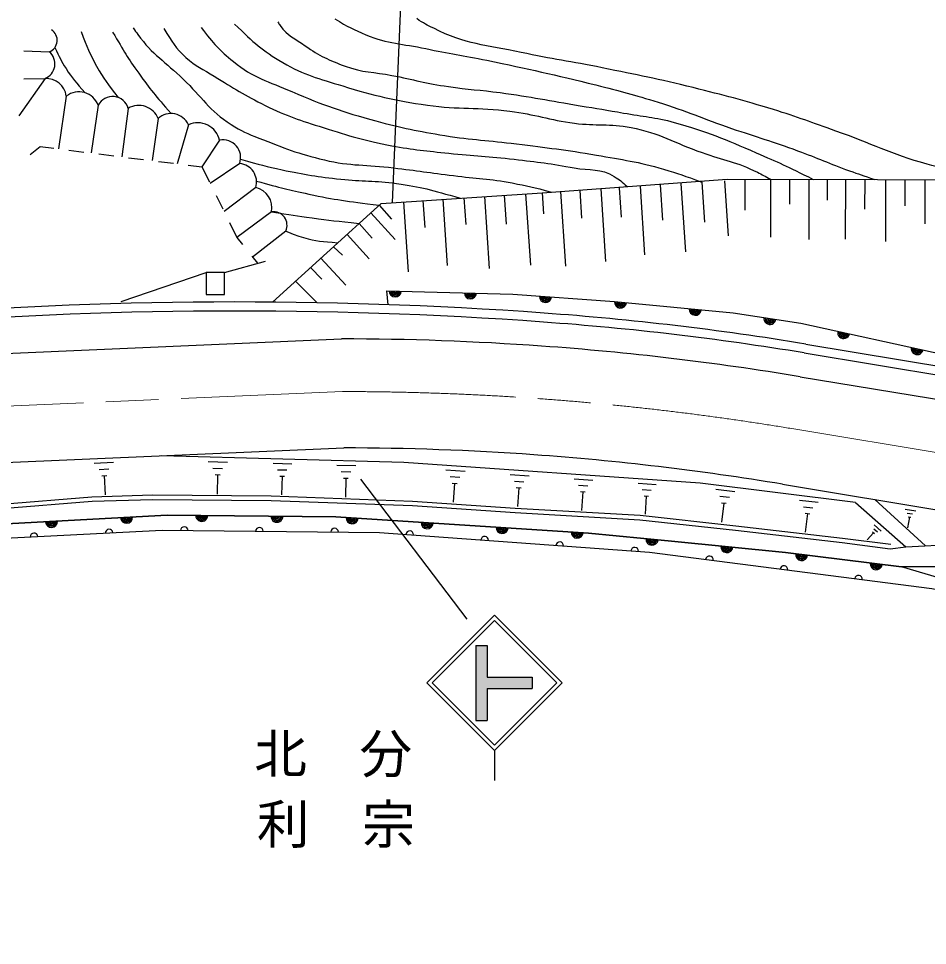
# Model space of a CAD drawing. Units: millimetres, scale not verified. Extents: x 40000 to 680000, y 20000 to 380000.
# Drawn here: x 275714 to 336152, y 262156 to 323824 of the extents above; entities that cross this region are included whole.
import ezdxf
from ezdxf.enums import TextEntityAlignment as Align

# ---------------------------------------------------------------- set-up
doc = ezdxf.new("R2010")
doc.units = ezdxf.units.MM
doc.header["$LTSCALE"] = 1000
doc.linetypes.add('CHAIN', pattern=[18.5, 12, -1.5, 3.5, -1.5])
for name, color, linetype, lineweight in [('S-BGD', 7, 'Continuous', 25), ('S-BMK', 2, 'CHAIN', 13), ('S-STR-STRC', 7, 'Continuous', 25)]:
    doc.layers.add(name, color=color, linetype=linetype, lineweight=lineweight)
doc.styles.add('ＭＳ ゴシック', font='')
doc.styles.get('ＭＳ ゴシック').set_extended_font_data('MS Gothic')

msp = doc.modelspace()

# ---------------------------------------------------------------- hatches: boundary and pattern name
at = {"layer": 'S-STR-STRC'}
msp.add_hatch(color=256, dxfattribs=at).paths.add_polyline_path([(306120, 282120), (306870, 282120), (306870, 279995), (309870, 279995), (309870, 279245), (306870, 279245), (306870, 277120), (306120, 277120)])

# ---------------------------------------------------------------- linework, layer by layer
at = {"layer": 'S-BGD'}
for p, q in [((276056, 321675), (277760, 321605)), ((277482, 319831), (275726, 317345)), ((276073, 319814), (277482, 319831)), ((278890, 318666), (278372, 315155)), ((281012, 318058), (280533, 314882)), ((283012, 317849), (282585, 314623)), ((284994, 317171), (284602, 314369)), ((287011, 316753), (286267, 314159)), ((276487, 314776), (277162, 315308)), ((277162, 315308), (278070, 315193)), ((289081, 315727), (287908, 313952)), ((279062, 315068), (280055, 314943)), ((281047, 314818), (282039, 314692)), ((283031, 314567), (284023, 314442)), ((285015, 314317), (286007, 314191)), ((286999, 314066), (287908, 313952)), ((287908, 313952), (288404, 312949)), ((290420, 314180), (288453, 312849)), ((317039, 312662), (317338, 308113)), ((318375, 312750), (318529, 310412)), ((319755, 312841), (320054, 308292)), ((321142, 312932), (321316, 310277)), ((322657, 313032), (322898, 309371)), ((324015, 313131), (324011, 311077)), ((325719, 313128), (325712, 309269)), ((326971, 313126), (326968, 311477)), ((328275, 313123), (328268, 309130)), ((329475, 313121), (329473, 311738)), ((330692, 313119), (330685, 309147)), ((331979, 313116), (331976, 311147)), ((333370, 313114), (333363, 308991)), ((334648, 313111), (334645, 311373)), ((335987, 313109), (335982, 310156)), ((288847, 312052), (289291, 311156)), ((291485, 312584), (289380, 310976)), ((308012, 312068), (308139, 310140)), ((309434, 312161), (309747, 307408)), ((310528, 312233), (310619, 310838)), ((311748, 312314), (312074, 307354)), ((313033, 312398), (313156, 310533)), ((314429, 312490), (314747, 307664)), ((315650, 312571), (315780, 310602)), ((301319, 311627), (301625, 306974)), ((302604, 311711), (302721, 309923)), ((303924, 311798), (304214, 307400)), ((305330, 311891), (305446, 310122)), ((306695, 311981), (307011, 307186)), ((292540, 310961), (290230, 309256)), ((299143, 310902), (300752, 309131)), ((299691, 311400), (300524, 310483)), ((289734, 310259), (290230, 309256)), ((298356, 310188), (299235, 309221)), ((293479, 309686), (291272, 307958)), ((290230, 309256), (290605, 308789)), ((297558, 309463), (299030, 307841)), ((297252, 308073), (296647, 308635)), ((291231, 308009), (291606, 307541)), ((297479, 306091), (295815, 307880)), ((289400, 306924), (292135, 307689)), ((295879, 306491), (295123, 307252)), ((282536, 304988), (288190, 306920)), ((295566, 304914), (294130, 306350)), ((267060, 301213), (297185, 302507)), ((327958, 301575), (352576, 297499)), ((328056, 302167), (352674, 298091)), ((327697, 299996), (352333, 295918)), ((267533, 293976), (297339, 295257)), ((280739, 294243), (282021, 294299)), ((288331, 294352), (289618, 294316)), ((292636, 294232), (293884, 294197)), ((281078, 293830), (281719, 293857)), ((288641, 293914), (289284, 293896)), ((292937, 293807), (293560, 293790)), ((296872, 294114), (298140, 294078)), ((297177, 293682), (297811, 293665)), ((304137, 293794), (305403, 293706)), ((281256, 293409), (281577, 293423)), ((281417, 293416), (281472, 292134)), ((288790, 293481), (289112, 293472)), ((288951, 293476), (288915, 292190)), ((293081, 293387), (293393, 293379)), ((293237, 293383), (293202, 292136)), ((297324, 293255), (297641, 293247)), ((297482, 293251), (297447, 291983)), ((304424, 293350), (305057, 293306)), ((308398, 293498), (309661, 293410)), ((308685, 293055), (309316, 293011)), ((312669, 293201), (313902, 293116)), ((304553, 292916), (304870, 292894)), ((304711, 292905), (304623, 291638)), ((308813, 292623), (309129, 292601)), ((308971, 292612), (308883, 291349)), ((312949, 292769), (313565, 292726)), ((313074, 292347), (313383, 292326)), ((313229, 292336), (313143, 291103)), ((316905, 292907), (318118, 292823)), ((317180, 292482), (317787, 292440)), ((322085, 292514), (323350, 292356)), ((326513, 292844), (351207, 288755)), ((317304, 292067), (317607, 292046)), ((317456, 292056), (317371, 290843)), ((322349, 292053), (322981, 291973)), ((327652, 291792), (328892, 291637)), ((336022, 288750), (332657, 291826)), ((322454, 291611), (322771, 291572)), ((322612, 291591), (322454, 290326)), ((327910, 291340), (328530, 291263)), ((331358, 291631), (334721, 288679)), ((334675, 291188), (335383, 291071)), ((328013, 290907), (328323, 290869)), ((328168, 290888), (328013, 289648)), ((334813, 290923), (335167, 290864)), ((334951, 290658), (334834, 289950)), ((334863, 290672), (335040, 290643)), ((332582, 289875), (332821, 289666)), ((332603, 290140), (333081, 289720)), ((332562, 289611), (332142, 289133)), ((332502, 289664), (332622, 289559)), ((345839, 284004), (334437, 287337))]:
    msp.add_line(p, q, dxfattribs=at)
for points in [[(292593, 304955), (299833, 311529), (310528, 312233), (322839, 313133), (342828, 313096), (352613, 302379)], [(300285, 304785), (300196, 305717), (308579, 305492), (315335, 304996), (323238, 304240), (327725, 303561), (337246, 301475), (339854, 301083), (346297, 300170), (352191, 299590)], [(300285, 304785), (300196, 305717), (308579, 305492), (315335, 304996), (323238, 304240), (327725, 303561), (337246, 301475), (339854, 301083), (346297, 300170), (352191, 299590)], [(331358, 291631), (321044, 292920), (301324, 294290), (285249, 294738)], [(274584, 291515), (280590, 292008), (284619, 292125), (292517, 292060), (301917, 291723), (308747, 291257), (317056, 290777), (323412, 290076), (330513, 289260), (333715, 288845)], [(274609, 291216), (280606, 291708), (284622, 291825), (292510, 291760), (301902, 291423), (308728, 290957), (317031, 290478), (323379, 289778), (330477, 288962), (333677, 288548)], [(404630, 262156), (381338, 272088), (381046, 272651), (361968, 280374), (347938, 285376), (341613, 287402), (334437, 287337), (326715, 288296), (319137, 289057), (313607, 289595), (296802, 290672), (285590, 290788), (274486, 290176), (265888, 289390), (253234, 286995), (244695, 284685), (235737, 281382), (223686, 276073)], [(223686, 276073), (235737, 281382), (244695, 284685), (253234, 286995), (265888, 289390), (274486, 290176), (285590, 290788), (296802, 290672), (313607, 289595), (319137, 289057), (326715, 288296), (334437, 287337), (341613, 287402), (347938, 285376), (361968, 280374), (381046, 272651), (381338, 272088), (404630, 262156)], [(215705, 270293), (222162, 274159), (230323, 277760), (236175, 280393), (242761, 282803), (250650, 285192), (259685, 287369), (270867, 289049), (285265, 289778), (299721, 289632), (317675, 288321), (336444, 285902), (345839, 284004)], [(333677, 288548), (334721, 288679), (338063, 288861), (341159, 288731)]]:
    msp.add_lwpolyline(points, dxfattribs=at)
msp.add_lwpolyline([(288190, 306920), (288195, 305467), (289405, 305471), (289400, 306924)], close=True, dxfattribs=at)
for centre, radius, start, end in [((277460, 322373), 824, 291.31523, 57.00451), ((277082, 320803), 1050, 292.35432, 49.81582), ((277532, 318458), 1374, 8.72679, 92.08079), ((279723, 317566), 1380, 20.86977, 127.11542), ((281970, 317551), 1084, 15.95811, 152.12763), ((283716, 316671), 1372, 21.35276, 120.87507), ((285851, 316229), 1273, 24.3253, 132.29596), ((287629, 315399), 1489, 12.7486, 114.50712), ((289304, 314568), 1181, 340.82683, 100.90383), ((290306, 312951), 1234, 342.74358, 84.70858), ((291188, 311237), 1379, 348.45617, 77.59157), ((292673, 310076), 895, 334.15993, 98.57323), ((300760, 305701), 400, 178.46268, 358.46268), ((300760, 305701), 320, 178.46268, 358.46268), ((300760, 305701), 240, 178.46268, 358.46268), ((300760, 305701), 160, 178.46268, 358.46268), ((300760, 305701), 100, 178.46268, 358.46268), ((305759, 305567), 400, 178.46268, 358.46268), ((305759, 305567), 320, 178.46268, 358.46268), ((305759, 305567), 240, 178.46268, 358.46268), ((305759, 305567), 160, 178.46268, 358.46268), ((305759, 305567), 100, 178.46268, 358.46268), ((310752, 305332), 400, 175.80435, 355.80435), ((310752, 305332), 320, 175.80435, 355.80435), ((310752, 305332), 240, 175.80435, 355.80435), ((310752, 305332), 160, 175.80435, 355.80435), ((310752, 305332), 100, 175.80435, 355.80435), ((290178, 21248), 283718, 85.86114, 94.73941), ((315738, 304957), 400, 174.5329, 354.5329), ((315738, 304957), 320, 174.5329, 354.5329), ((315738, 304957), 240, 174.5329, 354.5329), ((315738, 304957), 160, 174.5329, 354.5329), ((315738, 304957), 100, 174.5329, 354.5329), ((290178, 21248), 283118, 85.86114, 94.72867), ((297157, 115534), 189173, 80.59929, 85.90834), ((320715, 304481), 400, 174.5329, 354.5329), ((320715, 304481), 320, 174.5329, 354.5329), ((320715, 304481), 240, 174.5329, 354.5329), ((320715, 304481), 160, 174.5329, 354.5329), ((320715, 304481), 100, 174.5329, 354.5329), ((297157, 115534), 188573, 80.59929, 85.90834), ((325676, 303871), 400, 171.40409, 351.40409), ((325676, 303871), 320, 171.40409, 351.40409), ((325676, 303871), 240, 171.40409, 351.40409), ((325676, 303871), 160, 171.40409, 351.40409), ((325676, 303871), 100, 171.40409, 351.40409), ((330584, 302935), 400, 167.63751, 347.63751), ((330584, 302935), 320, 167.63751, 347.63751), ((330584, 302935), 240, 167.63751, 347.63751), ((330584, 302935), 160, 167.63751, 347.63751), ((330584, 302935), 100, 167.63751, 347.63751), ((297157, 115534), 186973, 85.90834, 89.9914), ((297157, 115534), 186973, 80.59929, 85.90834), ((335469, 301864), 400, 167.63751, 347.63751), ((335469, 301864), 320, 167.63751, 347.63751), ((335469, 301864), 240, 167.63751, 347.63751), ((335469, 301864), 160, 167.63751, 347.63751), ((335469, 301864), 100, 167.63751, 347.63751), ((297157, 115534), 179723, 85.90834, 89.94207), ((297157, 115534), 179723, 80.59929, 85.90834), ((282898, 290640), 400, 183.15484, 3.15484), ((282898, 290640), 320, 183.15484, 3.15484), ((282898, 290640), 240, 183.15484, 3.15484), ((282898, 290640), 160, 183.15484, 3.15484), ((282898, 290640), 100, 183.15484, 3.15484), ((287894, 290765), 400, 179.40422, 359.40422), ((287894, 290765), 320, 179.40422, 359.40422), ((287894, 290765), 240, 179.40422, 359.40422), ((287894, 290765), 160, 179.40422, 359.40422), ((287894, 290765), 100, 179.40422, 359.40422), ((292894, 290713), 400, 179.40422, 359.40422), ((292894, 290713), 320, 179.40422, 359.40422), ((292894, 290713), 240, 179.40422, 359.40422), ((292894, 290713), 160, 179.40422, 359.40422), ((292894, 290713), 100, 179.40422, 359.40422), ((297891, 290602), 400, 176.33244, 356.33244), ((297891, 290602), 320, 176.33244, 356.33244), ((297891, 290602), 240, 176.33244, 356.33244), ((297891, 290602), 160, 176.33244, 356.33244), ((297891, 290602), 100, 176.33244, 356.33244), ((277906, 290365), 400, 183.15484, 3.15484), ((277906, 290365), 320, 183.15484, 3.15484), ((277906, 290365), 240, 183.15484, 3.15484), ((277906, 290365), 160, 183.15484, 3.15484), ((277906, 290365), 100, 183.15484, 3.15484), ((281737, 289599), 250, 2.89711, 182.89711), ((286732, 289763), 250, 359.42244, 179.42244), ((291732, 289713), 250, 359.42244, 179.42244), ((296732, 289662), 250, 359.42244, 179.42244), ((302881, 290282), 400, 176.33244, 356.33244), ((302881, 290282), 320, 176.33244, 356.33244), ((302881, 290282), 240, 176.33244, 356.33244), ((302881, 290282), 160, 176.33244, 356.33244), ((302881, 290282), 100, 176.33244, 356.33244), ((307871, 289962), 400, 176.33244, 356.33244), ((307871, 289962), 320, 176.33244, 356.33244), ((307871, 289962), 240, 176.33244, 356.33244), ((307871, 289962), 160, 176.33244, 356.33244), ((307871, 289962), 100, 176.33244, 356.33244), ((276743, 289347), 250, 2.89711, 182.89711), ((301726, 289486), 250, 355.82185, 175.82185), ((306713, 289122), 250, 355.82185, 175.82185), ((312861, 289643), 400, 176.33244, 356.33244), ((312861, 289643), 320, 176.33244, 356.33244), ((312861, 289643), 240, 176.33244, 356.33244), ((312861, 289643), 160, 176.33244, 356.33244), ((312861, 289643), 100, 176.33244, 356.33244), ((317839, 289183), 400, 174.44226, 354.44226), ((311700, 288757), 250, 355.82185, 175.82185), ((316686, 288393), 250, 355.82185, 175.82185), ((317839, 289183), 320, 174.44226, 354.44226), ((317839, 289183), 240, 174.44226, 354.44226), ((317839, 289183), 160, 174.44226, 354.44226), ((317839, 289183), 100, 174.44226, 354.44226), ((322814, 288687), 400, 174.26516, 354.26516), ((322814, 288687), 320, 174.26516, 354.26516), ((322814, 288687), 240, 174.26516, 354.26516), ((322814, 288687), 160, 174.26516, 354.26516), ((322814, 288687), 100, 174.26516, 354.26516), ((321651, 287808), 250, 352.65609, 172.65609), ((327787, 288163), 400, 172.9233, 352.9233), ((327787, 288163), 320, 172.9233, 352.9233), ((327787, 288163), 240, 172.9233, 352.9233), ((327787, 288163), 160, 172.9233, 352.9233), ((327787, 288163), 100, 172.9233, 352.9233), ((326610, 287169), 250, 352.65609, 172.65609), ((332749, 287547), 400, 172.9233, 352.9233), ((332749, 287547), 320, 172.9233, 352.9233), ((332749, 287547), 240, 172.9233, 352.9233), ((332749, 287547), 160, 172.9233, 352.9233), ((332749, 287547), 100, 172.9233, 352.9233), ((331569, 286530), 250, 352.65609, 172.65609)]:
    msp.add_arc(centre, radius, start, end, dxfattribs=at)
for points, knots in [([(296741, 323807), (297640, 323252), (297977, 323094), (298816, 322741), (300285, 322122), (301235, 322163), (302793, 321825), (304370, 321483), (305270, 321375), (306850, 321048), (309697, 320460), (311285, 320098), (314108, 319402), (315736, 319001), (316643, 318750), (318246, 318254), (320180, 317657), (321215, 317179), (323127, 316515), (324838, 315921), (325821, 315657), (327521, 315032), (328872, 314534), (329601, 314181), (330958, 313698), (331617, 313464), (331832, 313386), (332650, 313115)], [0, 0, 0, 0, 1, 1, 1, 2, 2, 2, 3, 3, 3, 4, 4, 4, 5, 5, 5, 6, 6, 6, 7, 7, 7, 8, 8, 8, 9, 9, 9, 9]), ([(340422, 313101), (338387, 313512), (337791, 313661), (336134, 314131), (333707, 314819), (332445, 315503), (330065, 316339), (328446, 316909), (327551, 317264), (325909, 317765), (323842, 318397), (322670, 318708), (320571, 319226), (318222, 319806), (316890, 320065), (314519, 320548), (312419, 320975), (311222, 321115), (309128, 321574), (306830, 322077), (305407, 322085), (303320, 323173), (302870, 323408), (302677, 323486), (302190, 323817)], [0, 0, 0, 0, 1, 1, 1, 2, 2, 2, 3, 3, 3, 4, 4, 4, 5, 5, 5, 6, 6, 6, 7, 7, 7, 8, 8, 8, 8]), ([(283341, 323205), (283472, 322988), (283528, 322927), (283654, 322753), (284619, 321418), (285479, 320943), (286662, 319797), (287894, 318603), (288405, 317704), (289844, 316771), (290520, 316333), (290947, 316162), (291696, 315867), (293366, 315209), (294309, 314831), (296055, 314417), (297813, 314001), (298856, 314111), (300649, 313891), (302208, 313700), (303079, 313570), (304637, 313370), (306162, 313174), (307034, 313174), (308544, 312883), (309571, 312685), (309932, 312605), (311155, 312279)], [0, 0, 0, 0, 1, 1, 1, 2, 2, 2, 3, 3, 3, 4, 4, 4, 5, 5, 5, 6, 6, 6, 7, 7, 7, 8, 8, 8, 9, 9, 9, 9]), ([(285385, 323156), (285935, 322240), (286149, 321864), (286846, 321225), (287494, 320633), (287976, 320451), (288724, 319991), (290025, 319191), (290745, 318719), (292115, 318043), (293563, 317329), (294437, 317056), (295975, 316565), (297729, 316005), (298724, 315712), (300531, 315365), (301999, 315084), (302838, 315025), (304322, 314861), (306017, 314673), (306977, 314663), (308670, 314461), (310237, 314274), (311118, 314179), (312669, 313887), (313714, 313691), (314432, 313882), (315330, 313313), (315685, 313088), (315857, 312980), (316175, 312646)], [0, 0, 0, 0, 1, 1, 1, 2, 2, 2, 3, 3, 3, 4, 4, 4, 5, 5, 5, 6, 6, 6, 7, 7, 7, 8, 8, 8, 9, 9, 9, 10, 10, 10, 10]), ([(287863, 323221), (288696, 322128), (289063, 321732), (290002, 320960), (291324, 319874), (292327, 319638), (293897, 318960), (296012, 318048), (297240, 317619), (299462, 317013), (301237, 316529), (302254, 316334), (304070, 316039), (305913, 315740), (306966, 315720), (308818, 315483), (310899, 315215), (312073, 315104), (314139, 314735), (315895, 314421), (316899, 314307), (318608, 313796), (319610, 313496), (319968, 313384), (321142, 312932)], [0, 0, 0, 0, 1, 1, 1, 2, 2, 2, 3, 3, 3, 4, 4, 4, 5, 5, 5, 6, 6, 6, 7, 7, 7, 8, 8, 8, 8]), ([(290070, 323459), (291387, 322188), (291895, 321711), (293278, 320903), (294723, 320058), (295668, 319830), (297269, 319338), (299426, 318674), (300670, 318387), (302903, 318059), (305025, 317748), (306254, 317951), (308381, 317668), (310076, 317443), (310988, 317082), (312684, 316860), (314143, 316669), (314996, 316853), (316441, 316573), (318361, 316201), (319318, 315556), (321162, 314903), (322599, 314394), (323479, 314285), (324840, 313599), (325188, 313424), (325321, 313367), (325719, 313128)], [0, 0, 0, 0, 1, 1, 1, 2, 2, 2, 3, 3, 3, 4, 4, 4, 5, 5, 5, 6, 6, 6, 7, 7, 7, 8, 8, 8, 9, 9, 9, 9]), ([(292956, 323607), (293015, 323492), (293048, 323456), (293113, 323363), (293592, 322673), (294094, 322489), (294782, 322007), (295738, 321338), (296349, 321056), (297443, 320650), (298598, 320222), (299329, 320281), (300538, 320042), (302005, 319752), (302815, 319515), (304294, 319294), (305633, 319094), (306395, 319075), (307737, 318894), (309824, 318612), (310981, 318369), (313058, 318025), (314186, 317838), (314819, 317737), (315945, 317538), (317265, 317304), (318025, 317263), (319319, 316912), (321507, 316317), (322679, 315791), (324761, 314895), (326263, 314248), (326774, 314012), (328552, 313123)], [0, 0, 0, 0, 1, 1, 1, 2, 2, 2, 3, 3, 3, 4, 4, 4, 5, 5, 5, 6, 6, 6, 7, 7, 7, 8, 8, 8, 9, 9, 9, 10, 10, 10, 11, 11, 11, 11]), ([(279880, 322961), (280289, 321870), (280423, 321511), (280906, 320649), (281388, 319788), (281623, 319487), (282338, 318570)], [0, 0, 0, 0, 1, 1, 1, 2, 2, 2, 2]), ([(281967, 322927), (282738, 321605), (282970, 321214), (283706, 320179), (284484, 319085), (284802, 318725), (285861, 317502)], [0, 0, 0, 0, 1, 1, 1, 2, 2, 2, 2]), ([(278135, 321900), (278435, 321232), (278544, 321019), (278872, 320492), (279296, 319810), (279517, 319585), (280148, 318878)], [0, 0, 0, 0, 1, 1, 1, 2, 2, 2, 2]), ([(290481, 314464), (291781, 314093), (292157, 313999), (293245, 313761), (294751, 313432), (295609, 313306), (297141, 313135), (298582, 312974), (299408, 313061), (300844, 312857), (302528, 312617), (303136, 312427), (305085, 311875)], [0, 0, 0, 0, 1, 1, 1, 2, 2, 2, 3, 3, 3, 4, 4, 4, 4]), ([(291539, 313013), (293178, 312555), (293649, 312437), (295019, 312144), (296826, 311757), (297465, 311691), (299691, 311400)], [0, 0, 0, 0, 1, 1, 1, 2, 2, 2, 2]), ([(292540, 310961), (293836, 310756), (294176, 310704), (295228, 310561), (296447, 310396), (296843, 310354), (298356, 310188)], [0, 0, 0, 0, 1, 1, 1, 2, 2, 2, 2]), ([(293479, 309686), (294014, 309456), (294197, 309398), (294671, 309257), (295532, 309002), (295890, 309003), (296944, 308905)], [0, 0, 0, 0, 1, 1, 1, 2, 2, 2, 2])]:
    msp.add_open_spline(points, degree=3, knots=knots, dxfattribs=at)
at = {"layer": 'S-BMK'}
for p, q in [((268037, 297751), (297260, 299007)), ((327125, 296543), (351789, 292460))]:
    msp.add_line(p, q, dxfattribs=at)
msp.add_arc((297157, 115534), 183473, 80.59929, 89.96795, dxfattribs=at)
at = {"layer": 'S-STR-STRC'}
for p, q in [((300573, 311578), (301489, 333144)), ((298454, 293182), (305523, 283870)), ((302870, 279620), (307370, 284120)), ((303224, 279620), (307370, 283766)), ((311870, 279620), (307370, 284120)), ((311516, 279620), (307370, 283766)), ((306120, 282120), (306120, 277120)), ((306120, 282120), (306870, 282120)), ((306870, 282120), (306870, 279995)), ((306870, 279995), (309870, 279995)), ((309870, 279995), (309870, 279245)), ((302871, 279620), (307370, 275120)), ((303224, 279620), (307370, 275473)), ((307370, 275120), (311870, 279620)), ((307370, 275473), (311516, 279620)), ((306870, 279245), (309870, 279245)), ((306870, 279245), (306870, 277120)), ((306120, 277120), (306870, 277120)), ((307371, 275120), (307371, 273120))]:
    msp.add_line(p, q, dxfattribs=at)

# ---------------------------------------------------------------- texts
at = {"layer": 'S-BGD', "style": 'ＭＳ ゴシック'}
for s, p in [('北\u3000分', (291386, 272856)), ('利\u3000宗', (291562, 268161))]:
    msp.add_text(s, height=2566, dxfattribs=at).set_placement(p, align=Align.BOTTOM_LEFT)

doc.saveas('drawing.dxf')
